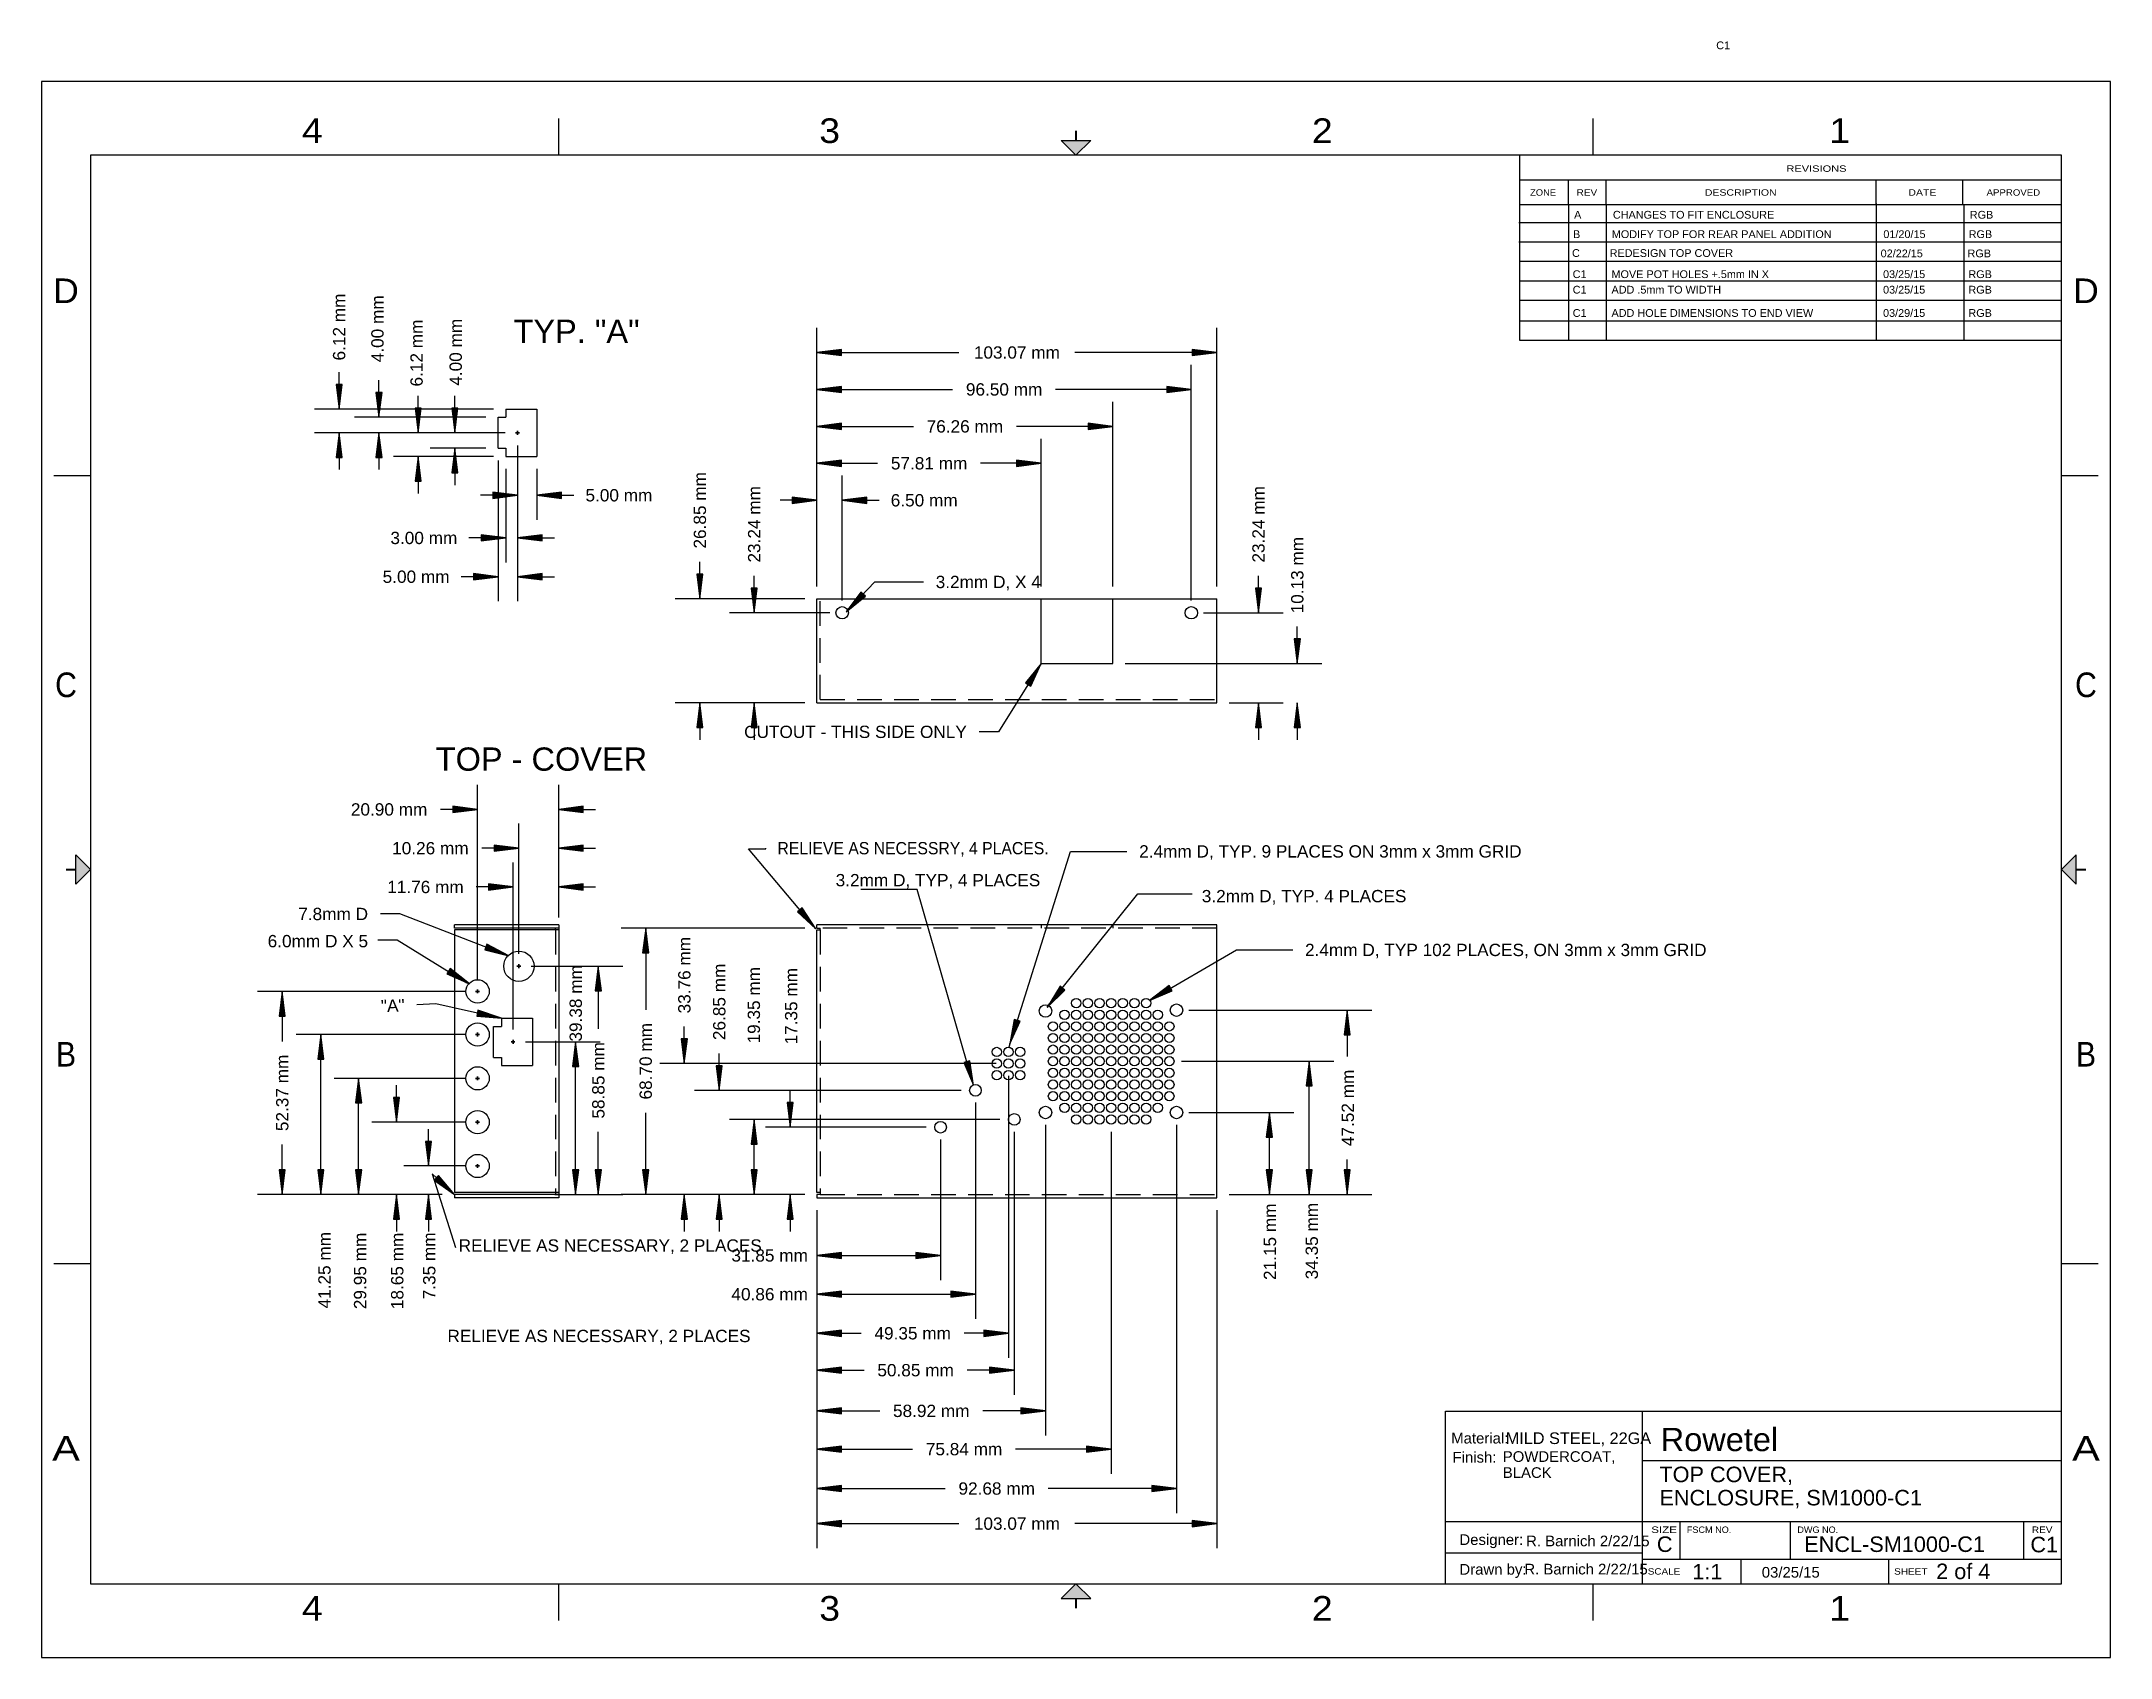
# Model space of a CAD drawing. Extents: x -57 to 477, y -14 to 403.
import ezdxf
from ezdxf.enums import TextEntityAlignment as Align

# ---------------------------------------------------------------- set-up
doc = ezdxf.new("R2010")
doc.units = 0
doc.linetypes.add('HIDDEN', pattern=[9.525, 6.35, -3.175])
doc.layers.add('ENCL-TOP', color=94, linetype='Continuous')
doc.layers.add('ENCL-TOP-DIM', color=5, linetype='Continuous')
doc.styles.add('ARIAL', font='arial.ttf')

# ---------------------------------------------------------------- blocks, each defined once
blk = doc.blocks.new('LONGARROW')
at = {"layer": 'ENCL-TOP', "linetype": 'Continuous'}
blk.add_hatch(color=0, dxfattribs=at).paths.add_polyline_path([(0, 0), (50.8, -6.35), (50.8, 6.35)])
at = {"layer": 'ENCL-TOP', "color": 0, "linetype": 'Continuous'}
blk.add_lwpolyline([(0, 0), (50.8, -6.35), (50.8, 6.35)], close=True, dxfattribs=at)
blk = doc.blocks.new('ANSI-C')
for points in [[(262.89, 391.16), (270.51, 391.16), (266.7, 387.35)], [(8.89, 199.39), (8.89, 207.01), (12.7, 203.2)], [(524.51, 199.39), (524.51, 207.01), (520.7, 203.2)], [(262.89, 15.24), (270.51, 15.24), (266.7, 19.05)]]:
    blk.add_hatch(color=7).paths.add_polyline_path(points)
for p, q in [((0, 406.4), (0, 0)), ((533.4, 406.4), (0, 406.4)), ((533.4, 0), (533.4, 406.4)), ((133.35, 387.35), (133.35, 396.875)), ((400.05, 387.35), (400.05, 396.875)), ((12.7, 387.35), (12.7, 19.05)), ((520.7, 387.35), (12.7, 387.35)), ((381, 387.35), (381, 360.74858)), ((520.7, 19.05), (520.7, 387.35)), ((381, 381), (520.7, 381)), ((393.7, 374.65), (393.7, 381)), ((403.352, 374.65), (403.352, 381)), ((472.948, 374.65), (472.948, 381)), ((495.3, 374.65), (495.3, 381)), ((381, 374.65), (520.7, 374.65)), ((3.175, 304.8), (12.7, 304.8)), ((520.7, 304.8), (530.225, 304.8)), ((3.175, 101.6), (12.7, 101.6)), ((520.7, 101.6), (530.225, 101.6)), ((361.95, 63.5), (520.7, 63.5)), ((361.95, 19.05), (361.95, 63.5)), ((412.75, 19.05), (412.75, 63.5)), ((412.75, 50.8), (520.7, 50.8)), ((361.95, 35.052), (520.7, 35.052)), ((422.402, 25.4), (422.402, 35.052)), ((450.85, 25.4), (450.85, 35.052)), ((511.048, 25.4), (511.048, 35.052)), ((361.95, 27.051), (412.75, 27.051)), ((412.75, 25.4), (520.7, 25.4)), ((438.15, 19.05), (438.15, 25.4)), ((476.25, 19.05), (476.25, 25.4)), ((12.7, 19.05), (520.7, 19.05)), ((133.35, 9.525), (133.35, 19.05)), ((400.05, 9.525), (400.05, 19.05)), ((0, 0), (533.4, 0))]:
    blk.add_line(p, q)
for points in [[(262.89, 391.16), (270.51, 391.16), (266.7, 387.35)], [(8.89, 199.39), (8.89, 207.01), (12.7, 203.2)], [(524.51, 199.39), (524.51, 207.01), (520.7, 203.2)], [(262.89, 15.24), (270.51, 15.24), (266.7, 19.05)]]:
    blk.add_lwpolyline(points, close=True)
for points in [[(266.7, 393.7, 0.508, 0.508, 0), (266.7, 391.16, 0.508, 0.508, 0)], [(6.35, 203.2, 0.508, 0.508, 0), (8.89, 203.2, 0.508, 0.508, 0)], [(527.05, 203.2, 0.508, 0.508, 0), (524.51, 203.2, 0.508, 0.508, 0)], [(266.7, 12.7, 0.508, 0.508, 0), (266.7, 15.24, 0.508, 0.508, 0)]]:
    blk.add_lwpolyline(points, format="xyseb")
at = {"style": 'ARIAL'}
for s, width, p in [('4', 1.084091, (69.85, 393.7)), ('3', 1.084091, (203.2, 393.7)), ('2', 1.084091, (330.2, 393.7)), ('1', 1.084091, (463.55, 393.7)), ('D', 1.031635, (6.35, 352.425)), ('D', 1.031635, (527.05, 352.425)), ('C', 0.876184, (6.35, 250.825)), ('C', 0.876184, (527.05, 250.825)), ('B', 0.876184, (6.35, 155.575)), ('B', 0.876184, (527.05, 155.575)), ('A', 1.206819, (6.35, 53.975)), ('A', 1.206819, (527.05, 53.975)), ('4', 1.084091, (69.85, 12.7)), ('3', 1.084091, (203.2, 12.7)), ('2', 1.084091, (330.2, 12.7)), ('1', 1.084091, (463.55, 12.7))]:
    blk.add_text(s, height=6.35, dxfattribs=dict(at, width=width)).set_placement(p, align=Align.MIDDLE_CENTER)
for s, width, p in [('REVISIONS', 1.232661, (449.83908, 383.0955)), ('ZONE', 1.044268, (383.76098, 376.94362)), ('REV', 1.12213, (395.73454, 376.94362)), ('DESCRIPTION', 1.174583, (428.8028, 376.94362)), ('DATE', 1.173604, (481.27158, 376.94362)), ('APPROVED', 1.077245, (501.43156, 376.94362)), ('SIZE', 1.292149, (414.98266, 32.15386)), ('FSCM NO.', 1.018009, (424.15206, 32.15386)), ('DWG NO.', 1.013542, (452.6534, 32.15386)), ('REV', 1.12213, (513.0927, 32.15386)), ('SCALE', 1.110441, (414.07842, 21.3995)), ('SHEET', 1.118206, (477.59112, 21.3995))]:
    blk.add_text(s, height=1.651, dxfattribs=dict(at, width=width)).set_placement(p)
blk = doc.blocks.new('CROSS')
at = {"layer": 'ENCL-TOP', "color": 0, "linetype": 'Continuous'}
for p, q in [((-12.7, 0), (12.7, 0)), ((12.7, 0), (-12.7, 0)), ((0, -12.7), (0, 12.7)), ((0, 12.7), (0, -12.7))]:
    blk.add_line(p, q, dxfattribs=at)

msp = doc.modelspace()

# ---------------------------------------------------------------- linework, layer by layer
at = {"layer": 'ENCL-TOP', "linetype": 'Continuous'}
for p, q in [((143.19, 232.46), (143.19, 259.31)), ((143.19, 259.31), (201, 259.31)), ((201, 242.59), (201, 259.31)), ((201, 259.31), (219.45, 259.31)), ((219.45, 259.31), (246.26, 259.31)), ((219.45, 242.59), (219.45, 259.31)), ((246.26, 232.46), (246.26, 259.31)), ((143.19, 232.46), (246.26, 232.46)), ((76.61, 175.26), (49.76, 175.26)), ((49.76, 174.41), (49.76, 175.26)), ((76.61, 174.41), (49.76, 174.41)), ((76.61, 173.91), (49.76, 173.91)), ((75.76, 173.91), (75.76, 174.41)), ((76.61, 175.26), (76.61, 104.86)), ((246.26, 175.26), (143.19, 175.26)), ((246.26, 104.86), (246.26, 175.26)), ((61.85, 151.18), (69.85, 151.18)), ((61.85, 151.18), (61.85, 149.06)), ((69.85, 151.18), (69.85, 138.94)), ((59.85, 149.06), (61.85, 149.06)), ((59.85, 141.06), (59.85, 149.06)), ((59.85, 141.06), (61.85, 141.06)), ((61.85, 141.06), (61.85, 138.94)), ((61.85, 138.94), (69.85, 138.94)), ((76.61, 106.21), (49.76, 106.21)), ((76.61, 105.71), (49.76, 105.71)), ((49.76, 105.71), (49.76, 104.86)), ((76.61, 104.86), (49.76, 104.86)), ((75.76, 106.21), (75.76, 105.71)), ((143.19, 104.86), (246.26, 104.86))]:
    msp.add_line(p, q, dxfattribs=at)
at = {"layer": 'ENCL-TOP', "color": 94, "linetype": 'HIDDEN'}
for p, q in [((144.04, 233.31), (144.04, 259.31)), ((201, 175.26), (201, 174.41)), ((219.45, 175.26), (219.45, 174.41))]:
    msp.add_line(p, q, dxfattribs=at)
at = {"layer": 'ENCL-TOP', "color": 94, "linetype": 'Continuous'}
for p, q in [((201, 242.59), (219.45, 242.59)), ((49.76, 173.91), (49.76, 106.21)), ((143.19, 174.41), (143.19, 175.26)), ((143.19, 174.41), (144.04, 174.41)), ((143.19, 106.21), (143.19, 173.91)), ((143.19, 173.91), (144.04, 173.91)), ((144.04, 173.91), (144.04, 174.41)), ((144.04, 106.21), (143.19, 106.21)), ((144.04, 105.71), (143.19, 105.71)), ((143.19, 105.71), (143.19, 104.86)), ((144.04, 106.21), (144.04, 105.71))]:
    msp.add_line(p, q, dxfattribs=at)
at = {"layer": 'ENCL-TOP', "linetype": 'HIDDEN'}
for p, q in [((144.04, 233.31), (246.26, 233.31)), ((75.76, 173.91), (75.76, 106.21)), ((246.26, 174.41), (144.04, 174.41)), ((144.04, 173.91), (144.04, 106.21)), ((144.04, 105.71), (246.26, 105.71))]:
    msp.add_line(p, q, dxfattribs=at)
at = {"layer": 'ENCL-TOP', "linetype": 'Continuous'}
for centre, radius in [((149.69, 255.7), 1.6), ((239.69, 255.7), 1.6), ((66.35, 164.56), 3.9), ((55.71, 158.08), 3), ((210.03, 155.06), 1.2), ((213.03, 155.06), 1.2), ((216.03, 155.06), 1.2), ((219.03, 155.06), 1.2), ((222.03, 155.06), 1.2), ((225.03, 155.06), 1.2), ((228.03, 155.06), 1.2), ((235.88, 153.23), 1.6), ((55.71, 146.96), 3), ((202.11, 153.03), 1.6), ((204.03, 149.06), 1.2), ((207.03, 152.06), 1.2), ((207.03, 149.06), 1.2), ((210.03, 152.06), 1.2), ((210.03, 149.06), 1.2), ((213.03, 152.06), 1.2), ((213.03, 149.06), 1.2), ((216.03, 152.06), 1.2), ((216.03, 149.06), 1.2), ((219.03, 152.06), 1.2), ((219.03, 149.06), 1.2), ((222.03, 152.06), 1.2), ((222.03, 149.06), 1.2), ((225.03, 152.06), 1.2), ((225.03, 149.06), 1.2), ((228.03, 152.06), 1.2), ((228.03, 149.06), 1.2), ((231.03, 152.06), 1.2), ((231.03, 149.06), 1.2), ((234.03, 149.06), 1.2), ((204.03, 146.06), 1.2), ((204.03, 143.06), 1.2), ((207.03, 146.06), 1.2), ((207.03, 143.06), 1.2), ((210.03, 146.06), 1.2), ((210.03, 143.06), 1.2), ((213.03, 146.06), 1.2), ((213.03, 143.06), 1.2), ((216.03, 146.06), 1.2), ((216.03, 143.06), 1.2), ((219.03, 146.06), 1.2), ((219.03, 143.06), 1.2), ((222.03, 146.06), 1.2), ((222.03, 143.06), 1.2), ((225.03, 146.06), 1.2), ((225.03, 143.06), 1.2), ((228.03, 146.06), 1.2), ((228.03, 143.06), 1.2), ((231.03, 146.06), 1.2), ((231.03, 143.06), 1.2), ((234.03, 146.06), 1.2), ((234.03, 143.06), 1.2), ((189.55, 142.46), 1.2), ((189.55, 139.46), 1.2), ((192.55, 142.47), 1.2), ((192.55, 139.47), 1.2), ((195.55, 142.48), 1.2), ((195.55, 139.48), 1.2), ((204.03, 140.06), 1.2), ((207.03, 140.06), 1.2), ((210.03, 140.06), 1.2), ((213.03, 140.06), 1.2), ((216.03, 140.06), 1.2), ((219.03, 140.06), 1.2), ((222.03, 140.06), 1.2), ((225.03, 140.06), 1.2), ((228.03, 140.06), 1.2), ((231.03, 140.06), 1.2), ((234.03, 140.06), 1.2), ((55.71, 135.66), 3), ((184.05, 132.56), 1.5), ((189.55, 136.46), 1.2), ((192.55, 136.47), 1.2), ((195.55, 136.48), 1.2), ((204.03, 137.06), 1.2), ((204.03, 134.06), 1.2), ((207.03, 137.06), 1.2), ((207.03, 134.06), 1.2), ((210.03, 137.06), 1.2), ((210.03, 134.06), 1.2), ((213.03, 137.06), 1.2), ((213.03, 134.06), 1.2), ((216.03, 137.06), 1.2), ((216.03, 134.06), 1.2), ((219.03, 137.06), 1.2), ((219.03, 134.06), 1.2), ((222.03, 137.06), 1.2), ((222.03, 134.06), 1.2), ((225.03, 137.06), 1.2), ((225.03, 134.06), 1.2), ((228.03, 137.06), 1.2), ((228.03, 134.06), 1.2), ((231.03, 137.06), 1.2), ((231.03, 134.06), 1.2), ((234.03, 137.06), 1.2), ((234.03, 134.06), 1.2), ((202.11, 126.86), 1.6), ((204.03, 131.06), 1.2), ((207.03, 131.06), 1.2), ((207.03, 128.06), 1.2), ((210.03, 131.06), 1.2), ((210.03, 128.06), 1.2), ((213.03, 131.06), 1.2), ((213.03, 128.06), 1.2), ((216.03, 131.06), 1.2), ((216.03, 128.06), 1.2), ((219.03, 131.06), 1.2), ((219.03, 128.06), 1.2), ((222.03, 131.06), 1.2), ((222.03, 128.06), 1.2), ((225.03, 131.06), 1.2), ((225.03, 128.06), 1.2), ((228.03, 131.06), 1.2), ((228.03, 128.06), 1.2), ((231.03, 131.06), 1.2), ((231.03, 128.06), 1.2), ((234.03, 131.06), 1.2), ((235.88, 126.86), 1.6), ((55.71, 124.36), 3), ((175.05, 123.06), 1.5), ((194.05, 125.06), 1.5), ((210.03, 125.06), 1.2), ((213.03, 125.06), 1.2), ((216.03, 125.06), 1.2), ((219.03, 125.06), 1.2), ((222.03, 125.06), 1.2), ((225.03, 125.06), 1.2), ((228.03, 125.06), 1.2), ((55.71, 113.06), 3)]:
    msp.add_circle(centre, radius, dxfattribs=at)
at = {"layer": 'ENCL-TOP-DIM', "linetype": 'Continuous'}
for p, q in [((336.96, 360.95), (336.96, 336.3)), ((346.64, 360.87), (346.64, 336.22)), ((416.27, 361.19), (416.27, 336.54)), ((438.79, 361.01), (438.79, 336.36)), ((324.08, 356.32), (463.78, 356.32)), ((324.08, 351.32), (463.78, 351.32)), ((324.26, 347.04), (324.26, 336.34)), ((324.25, 346.32), (463.78, 346.32)), ((324.26, 341.32), (463.96, 341.32)), ((324.26, 336.34), (463.96, 336.34)), ((324.26, 336.34), (324.26, 326)), ((336.96, 336.3), (336.96, 326)), ((346.64, 336.22), (346.64, 326)), ((416.27, 336.54), (416.27, 326)), ((438.79, 336.36), (438.79, 326)), ((324.26, 331), (463.96, 331)), ((143.19, 262.49), (143.19, 329.16)), ((246.26, 262.49), (246.26, 329.16)), ((324.26, 326), (463.96, 326)), ((143.19, 322.81), (179.79, 322.81)), ((246.26, 322.81), (209.67, 322.81)), ((20.01, 308.24), (20.01, 317.76)), ((30.29, 306.12), (30.29, 315.64)), ((239.69, 258.88), (239.69, 319.64)), ((40.38, 302.12), (40.38, 311.64)), ((49.86, 302.12), (49.86, 311.64)), ((143.19, 313.29), (178.16, 313.29)), ((239.69, 313.29), (204.72, 313.29)), ((219.45, 262.49), (219.45, 310.11)), ((59.83, 308.24), (13.66, 308.24)), ((57.83, 306.12), (23.94, 306.12)), ((61, 306.12), (63, 306.12)), ((61, 298.12), (61, 306.12)), ((63, 308.24), (71, 308.24)), ((63, 308.24), (63, 306.12)), ((71, 308.24), (71, 296)), ((62.83, 302.12), (13.66, 302.12)), ((20.01, 302.12), (20.01, 292.6)), ((30.29, 302.12), (30.29, 292.6)), ((66, 298.82), (66, 258.65)), ((143.19, 303.76), (168.04, 303.76)), ((219.45, 303.76), (194.6, 303.76)), ((201, 262.49), (201, 300.59)), ((59.83, 296), (34.03, 296)), ((40.38, 296), (40.38, 286.48)), ((57.83, 298.12), (43.51, 298.12)), ((49.86, 298.12), (49.86, 288.6)), ((61, 298.12), (63, 298.12)), ((61, 294.95), (61, 258.65)), ((63, 298.12), (63, 296)), ((63, 296), (71, 296)), ((143.19, 294.24), (158.82, 294.24)), ((201, 294.24), (185.38, 294.24)), ((63, 292.82), (63, 268.65)), ((71, 292.82), (71, 279.65)), ((149.69, 258.88), (149.69, 291.06)), ((66, 286), (56.47, 286)), ((71, 286), (80.53, 286)), ((143.19, 284.71), (133.67, 284.71)), ((149.69, 284.71), (159.21, 284.71)), ((63, 275), (53.48, 275)), ((66, 275), (75.52, 275)), ((113, 259.31), (113, 268.84)), ((61, 265), (51.48, 265)), ((66, 265), (75.52, 265)), ((127, 255.7), (127, 265.23)), ((257, 255.7), (257, 265.23)), ((140.02, 259.31), (106.65, 259.31)), ((146.51, 255.7), (120.65, 255.7)), ((242.86, 255.7), (263.35, 255.7)), ((267, 242.59), (267, 252.12)), ((222.63, 242.59), (273.35, 242.59)), ((140.02, 232.46), (106.65, 232.46)), ((113, 232.46), (113, 222.94)), ((127, 232.46), (127, 222.94)), ((249.43, 232.46), (263.35, 232.46)), ((257, 232.46), (257, 222.94)), ((267, 232.46), (267, 222.94)), ((55.71, 161.26), (55.71, 211.35)), ((76.61, 177.09), (76.61, 211.35)), ((55.71, 205), (46.18, 205)), ((76.61, 205), (86.13, 205)), ((66.35, 167.74), (66.35, 201.35)), ((66.35, 195), (56.82, 195)), ((76.61, 195), (86.13, 195)), ((64.85, 148.27), (64.85, 191.35)), ((64.85, 185), (55.32, 185)), ((76.61, 185), (86.13, 185)), ((140.02, 174.41), (92.69, 174.41)), ((99.04, 174.41), (99.04, 153.34)), ((239.05, 153.23), (286.22, 153.23)), ((279.87, 153.23), (279.87, 141.31)), ((237.2, 140.06), (276.43, 140.06)), ((270.08, 105.71), (270.08, 138.81)), ((184.05, 129.39), (184.05, 73.65)), ((99.04, 105.71), (99.04, 126.79)), ((239.05, 126.86), (266.15, 126.86)), ((259.8, 105.71), (259.8, 125.78)), ((175.05, 119.89), (175.05, 83.65)), ((194.05, 121.89), (194.05, 54.06)), ((279.87, 105.71), (279.87, 114.75)), ((140.02, 105.71), (92.69, 105.71)), ((143.19, 101.69), (143.19, 54.06)), ((249.43, 105.71), (286.22, 105.71)), ((143.19, 90), (173.96, 90)), ((143.19, 80), (182.96, 80)), ((143.19, 60.41), (155.34, 60.41)), ((194.05, 60.41), (181.9, 60.41))]:
    msp.add_line(p, q, dxfattribs=at)
at = {"layer": 'ENCL-TOP-DIM', "color": 5, "linetype": 'Continuous'}
for p, q in [((69.52, 164.56), (93.18, 164.56)), ((86.83, 164.56), (86.83, 148.42)), ((52.53, 158.08), (-1, 158.08)), ((5.35, 158.08), (5.35, 145.18)), ((52.53, 146.96), (8.94, 146.96)), ((15.29, 105.71), (15.29, 146.96)), ((68.02, 145.09), (87.33, 145.09)), ((109, 139.47), (109, 148.99)), ((80.98, 105.71), (80.98, 141.72)), ((189.37, 139.47), (102.65, 139.47)), ((118, 132.56), (118, 142.09)), ((52.53, 135.66), (18.7, 135.66)), ((25.05, 105.71), (25.05, 135.66)), ((34.8, 124.36), (34.8, 133.89)), ((192.55, 136.29), (192.55, 63.58)), ((180.37, 132.56), (111.65, 132.56)), ((136.28, 123.06), (136.28, 132.59)), ((52.53, 124.36), (28.45, 124.36)), ((190.37, 125.06), (120.65, 125.06)), ((127, 105.71), (127, 125.06)), ((171.37, 123.06), (129.93, 123.06)), ((202.11, 123.69), (202.11, 43.57)), ((235.88, 123.69), (235.88, 23.55)), ((5.35, 105.71), (5.35, 118.62)), ((43.05, 113.06), (43.05, 122.59)), ((86.83, 105.71), (86.83, 121.86)), ((219.03, 121.89), (219.03, 33.7)), ((52.53, 113.06), (36.7, 113.06)), ((46.58, 105.71), (-1, 105.71)), ((34.8, 105.71), (34.8, 96.19)), ((43.05, 105.71), (43.05, 96.19)), ((75.65, 105.71), (93.18, 105.71)), ((109, 105.71), (109, 96.19)), ((118, 105.71), (118, 96.19)), ((136.28, 105.71), (136.28, 96.19)), ((143.19, 101.69), (143.19, 14.5)), ((246.26, 101.69), (246.26, 14.5)), ((143.19, 69.93), (154.59, 69.93)), ((192.55, 69.93), (181.15, 69.93)), ((143.19, 49.92), (159.37, 49.92)), ((202.11, 49.92), (185.93, 49.92)), ((143.19, 40.05), (167.83, 40.05)), ((219.03, 40.05), (194.39, 40.05)), ((143.19, 29.9), (176.26, 29.9)), ((235.88, 29.9), (202.81, 29.9)), ((143.19, 20.85), (179.79, 20.85)), ((246.26, 20.85), (209.67, 20.85))]:
    msp.add_line(p, q, dxfattribs=at)
at = {"layer": 'ENCL-TOP-DIM', "linetype": 'Continuous'}
for points in [[(150.71, 255.91), (158.1, 263.65), (161.1, 263.65), (170.62, 263.65)], [(192.64, 143.55), (208.55, 194.18), (213.55, 194.18), (223.08, 194.18)], [(183.58, 133.89), (169.04, 184.32), (164.04, 184.32), (154.52, 184.32)], [(202.54, 154.06), (225.86, 183.2), (230.02, 183.2), (239.93, 183.2)], [(63.75, 167.24), (61.65, 168.04), (35.65, 178.04), (30.65, 178.04)], [(52.96, 160.19), (34.99, 171.25), (29.99, 171.25)], [(228.87, 155.74), (251.3, 168.77), (256.3, 168.77), (265.83, 168.77)], [(49.76, 105.71), (44, 111), (50, 92)]]:
    msp.add_lwpolyline(points, dxfattribs=at)
at = {"layer": 'ENCL-TOP-DIM', "color": 5, "linetype": 'Continuous'}
for points in [[(201, 242.59), (190, 225), (185, 225)], [(142.88, 174.21), (125.55, 194.85), (130, 194.85), (130, 195)], [(61.85, 151.18), (54.12, 152.77), (44.93, 154.83), (40.05, 154.65)]]:
    msp.add_lwpolyline(points, dxfattribs=at)

# ---------------------------------------------------------------- block references
msp.add_blockref('ANSI-C', (-56.74, -13.7), dxfattribs=at)
at = {"layer": 'ENCL-TOP-DIM', "linetype": 'Continuous'}
for name, p, xscale, yscale in [('LONGARROW', (143.19, 322.81), 0.125, 0.125), ('LONGARROW', (143.19, 313.29), 0.125, 0.125), ('LONGARROW', (143.19, 303.76), 0.125, 0.125), ('CROSS', (66, 302.12), 0.03937007874015748, 0.03937007874015748), ('LONGARROW', (143.19, 294.24), 0.125, 0.125), ('LONGARROW', (71, 286), 0.125, 0.125), ('LONGARROW', (149.69, 284.71), 0.125, 0.125), ('LONGARROW', (66, 275), 0.125, 0.125), ('LONGARROW', (66, 265), 0.125, 0.125), ('LONGARROW', (76.61, 205), 0.125, 0.125), ('LONGARROW', (76.61, 195), 0.125, 0.125), ('LONGARROW', (76.61, 185), 0.125, 0.125), ('CROSS', (55.71, 146.96), 0.03937007874015748, 0.03937007874015748), ('CROSS', (64.85, 145.09), 0.03937007874015748, 0.03937007874015748), ('CROSS', (55.71, 135.66), 0.03937007874015748, 0.03937007874015748), ('CROSS', (55.71, 124.36), 0.03937007874015748, 0.03937007874015748), ('CROSS', (55.71, 113.06), 0.03937007874015748, 0.03937007874015748), ('LONGARROW', (143.19, 90), 0.125, 0.125), ('LONGARROW', (143.19, 80), 0.125, 0.125), ('LONGARROW', (143.19, 60.41), 0.125, 0.125)]:
    msp.add_blockref(name, p, dxfattribs=dict(at, xscale=xscale, yscale=yscale))
for p, xscale, yscale, rotation in [((246.26, 322.81), 0.125, 0.125, 180), ((20.01, 308.24), 0.125, 0.125, 90.00000000000006), ((30.29, 306.12), 0.125, 0.125, 90.00000000000006), ((239.69, 313.29), 0.125, 0.125, 180), ((40.38, 302.12), 0.125, 0.125, 90.00000000000007), ((49.86, 302.12), 0.125, 0.125, 90.00000000000007), ((219.45, 303.76), 0.125, 0.125, 180), ((20.01, 302.12), 0.125, 0.125, 270.0000000000001), ((30.29, 302.12), 0.125, 0.125, 270.0000000000001), ((40.38, 296), 0.125, 0.125, 270.0000000000001), ((49.86, 298.12), 0.125, 0.125, 270.0000000000001), ((201, 294.24), 0.125, 0.125, 180), ((66, 286), 0.125, 0.125, 180), ((143.19, 284.71), 0.125, 0.125, 180), ((63, 275), 0.125, 0.125, 180), ((61, 265), 0.125, 0.125, 180), ((113, 259.31), 0.125, 0.125, 90.00000000000006), ((127, 255.7), 0.125, 0.125, 90.00000000000006), ((257, 255.7), 0.125, 0.125, 90.00000000000006), ((150.71, 255.91), 0.125, 0.125, 46.34633310025721), ((267, 242.59), 0.125, 0.125, 90.00000000000006), ((113, 232.46), 0.125, 0.125, 270.0000000000001), ((127, 232.46), 0.125, 0.125, 270.0000000000001), ((257, 232.46), 0.125, 0.125, 270.0000000000001), ((267, 232.46), 0.125, 0.125, 270.0000000000001), ((55.71, 205), 0.125, 0.125, 180), ((66.35, 195), 0.125, 0.125, 180), ((64.85, 185), 0.125, 0.125, 180), ((99.04, 174.41), 0.125, 0.125, 270.0000000000001), ((63.75, 167.24), 0.125, 0.125, 159.156339202537), ((53.62, 159.99), 0.125, 0.125, 148.3979904755453), ((202.52, 153.95), 0.125, 0.125, 51.32906566073093), ((228.87, 155.74), 0.125, 0.125, 30.14929223140873), ((192.9, 144.55), 0.125, 0.125, 72.54915250212134), ((279.87, 153.23), 0.125, 0.125, 270.0000000000001), ((183.58, 133.89), 0.1247873772262054, 0.1249824220075383, 106.0754334774813), ((270.08, 140.06), 0.125, 0.125, 270.0000000000001), ((259.8, 126.86), 0.125, 0.125, 270.0000000000001), ((99.04, 105.71), 0.125, 0.125, 90.00000000000006), ((259.8, 105.71), 0.125, 0.125, 90.00000000000006), ((270.08, 105.71), 0.125, 0.125, 90.00000000000006), ((279.87, 105.71), 0.125, 0.125, 90.00000000000006), ((49.76, 105.71), 0.125, 0.125, 137.4425022926755), ((175.05, 90), 0.125, 0.125, 180), ((184.05, 80), 0.125, 0.125, 180), ((194.05, 60.41), 0.125, 0.125, 180)]:
    msp.add_blockref('LONGARROW', p, dxfattribs=dict(at, xscale=xscale, yscale=yscale, rotation=rotation))
at = {"layer": 'ENCL-TOP-DIM', "color": 5, "linetype": 'Continuous', "xscale": 0.125, "yscale": 0.125}
for p, rotation in [((201, 242.59), 237.9836544604999), ((142.88, 174.21), 130.0267322925459), ((86.83, 164.56), 270.0000000000001), ((5.35, 158.08), 270.0000000000001), ((61.85, 151.18), 168.4026488752253), ((15.29, 146.96), 270.0000000000001), ((80.98, 145.09), 270.0000000000001), ((109, 139.47), 90.00000000000006), ((118, 132.56), 90.00000000000006), ((25.05, 135.66), 270.0000000000001), ((34.8, 124.36), 90.00000000000006), ((136.28, 123.06), 90.00000000000006), ((127, 125.06), 270.0000000000001), ((43.05, 113.06), 90.00000000000006), ((5.35, 105.71), 90.00000000000006), ((15.29, 105.71), 90.00000000000006), ((25.05, 105.71), 90.00000000000006), ((80.98, 105.71), 90.00000000000006), ((86.83, 105.71), 90.00000000000006), ((127, 105.71), 90.00000000000006), ((34.8, 105.71), 270.0000000000001), ((43.05, 105.71), 270.0000000000001), ((109, 105.71), 270.0000000000001), ((118, 105.71), 270.0000000000001), ((136.28, 105.71), 270.0000000000001), ((192.55, 69.93), 180), ((202.11, 49.92), 180), ((219.03, 40.05), 180), ((235.88, 29.9), 180), ((246.26, 20.85), 180)]:
    msp.add_blockref('LONGARROW', p, dxfattribs=dict(at, rotation=rotation))
at = {"layer": 'ENCL-TOP-DIM', "color": 5, "linetype": 'Continuous'}
for name, p, xscale, yscale in [('CROSS', (66.35, 164.56), 0.03937007874015748, 0.03937007874015748), ('CROSS', (55.71, 158.08), 0.03937007874015748, 0.03937007874015748), ('LONGARROW', (143.19, 69.93), 0.125, 0.125), ('LONGARROW', (143.19, 49.92), 0.125, 0.125), ('LONGARROW', (143.19, 40.05), 0.125, 0.125), ('LONGARROW', (143.19, 29.9), 0.125, 0.125), ('LONGARROW', (143.19, 20.85), 0.125, 0.125)]:
    msp.add_blockref(name, p, dxfattribs=dict(at, xscale=xscale, yscale=yscale))

# ---------------------------------------------------------------- texts
at = {"layer": 'ENCL-TOP', "color": 94, "linetype": 'Continuous', "style": 'ARIAL'}
msp.add_text('TOP - COVER', height=6, dxfattribs=at).set_placement((44.92, 214.97))
at = {"layer": 'ENCL-TOP-DIM', "linetype": 'Continuous', "style": 'ARIAL'}
for s, height, p in [('C1', 2, (375, 401)), ('A', 2, (338.36, 357.32)), ('CHANGES TO FIT ENCLOSURE', 2, (348.36, 357.32)), ('RGB', 2, (440.36, 357.32)), ('C', 2, (337.83, 347.45)), ('REDESIGN TOP COVER', 2, (347.52, 347.45)), ('02/22/15', 2, (417.38, 347.36)), ('RGB', 2, (439.78, 347.36)), ('C1', 2, (338, 342)), ('MOVE POT HOLES +.5mm IN X', 2, (348, 342)), ('03/25/15', 2, (418, 342)), ('RGB', 2, (440, 342)), ('C1', 2, (338, 338)), ('ADD .5mm TO WIDTH', 2, (348, 338)), ('03/25/15', 2, (418, 338)), ('RGB', 2, (440, 338)), ('TYP. "A"', 6, (64.98, 325.29)), ('C1', 2, (338, 332)), ('ADD HOLE DIMENSIONS TO END VIEW', 2, (348, 332)), ('03/29/15', 2, (418, 332)), ('RGB', 2, (440, 332)), ('Material:', 2.75, (306.69, 41.51)), ('MILD STEEL, 22GA', 3, (320.73, 41.37)), ('Rowetel', 6, (360.69, 39.54)), ('Finish:', 2.75, (307.03, 36.57)), ('POWDERCOAT,', 2.75, (319.98, 36.76)), ('BLACK', 2.75, (319.98, 32.63)), ('TOP COVER,', 4, (360.35, 31.54)), ('ENCLOSURE, SM1000-C1', 4, (360.35, 25.54)), ('Designer:', 2.75, (308.8, 15.34)), ('R. Barnich 2/22/15', 2.75, (326, 15)), ('C', 4, (359.69, 13.54)), ('ENCL-SM1000-C1', 4, (397.69, 13.54)), ('C1', 4, (455.98, 13.45)), ('2 of 4', 4, (431.69, 6.54)), ('Drawn by:', 2.75, (308.8, 7.68)), ('R. Barnich 2/22/15', 2.75, (325.54, 7.74)), ('1:1', 4, (368.84, 6.46)), ('03/25/15', 2.75, (386.74, 6.92))]:
    msp.add_text(s, height=height, dxfattribs=at).set_placement(p)
at = {"layer": 'ENCL-TOP-DIM', "linetype": 'HIDDEN', "style": 'ARIAL'}
for s, p in [('B', (338.08, 352.32)), ('MODIFY TOP FOR REAR PANEL ADDITION', (348.08, 352.32)), ('01/20/15', (418.08, 352.32)), ('RGB', (440.08, 352.32))]:
    msp.add_text(s, height=2, dxfattribs=at).set_placement(p)
at = {"layer": 'ENCL-TOP-DIM', "linetype": 'Continuous', "style": 'ARIAL'}
for s, p in [('6.12 mm', (20.01, 329.38)), ('4.00 mm', (29.89, 328.92)), ('6.12 mm', (39.97, 322.67)), ('4.00 mm', (50.06, 322.87)), ('26.85 mm', (113, 282.12)), ('23.24 mm', (127, 278.51)), ('23.24 mm', (257, 278.51)), ('10.13 mm', (267, 265.4)), ('68.70 mm', (99.04, 140.06)), ('47.52 mm', (280.03, 128.03)), ('21.15 mm', (259.96, 93.52)), ('34.35 mm', (270.74, 93.69))]:
    msp.add_text(s, height=3.175, rotation=90, dxfattribs=at).set_placement(p, align=Align.MIDDLE_CENTER)
for s, p in [('103.07 mm', (194.73, 322.81)), ('96.50 mm', (191.44, 313.29)), ('76.26 mm', (181.32, 303.76)), ('57.81 mm', (172.1, 294.24)), ('5.00 mm', (92.14, 286)), ('6.50 mm', (170.83, 284.71)), ('3.00 mm', (41.86, 275)), ('5.00 mm', (39.86, 265)), ('20.90 mm', (32.9, 205)), ('10.26 mm', (43.54, 195)), ('11.76 mm', (42.27, 185)), ('31.85 mm', (131, 90)), ('40.86 mm', (131, 80)), ('50.85 mm', (168.62, 60.41))]:
    msp.add_text(s, height=3.175, dxfattribs=at).set_placement(p, align=Align.MIDDLE_CENTER)
for s, p in [('3.2mm D, X 4', (173.8, 263.65)), ('2.4mm D, TYP. 9 PLACES ON 3mm x 3mm GRID', (226.25, 194.18)), ('3.2mm D, TYP. 4 PLACES', (242.39, 182.64)), ('2.4mm D, TYP 102 PLACES, ON 3mm x 3mm GRID', (269, 168.77)), ('RELIEVE AS NECESSARY, 2 PLACES', (50.83, 92.55)), ('RELIEVE AS NECESSARY, 2 PLACES', (47.94, 69.23))]:
    msp.add_text(s, height=3.175, dxfattribs=at).set_placement(p, align=Align.MIDDLE_LEFT)
at = {"layer": 'ENCL-TOP-DIM', "color": 5, "linetype": 'Continuous', "style": 'ARIAL'}
msp.add_text('CUTOUT - THIS SIDE ONLY', height=3.175, dxfattribs=at).set_placement((181.82, 225), align=Align.MIDDLE_RIGHT)
at = {"layer": 'ENCL-TOP-DIM', "color": 5, "linetype": 'Continuous', "style": 'ARIAL', "width": 0.916426}
msp.add_text('RELIEVE AS NECESSRY, 4 PLACES.', height=3.1701, dxfattribs=at).set_placement((133, 195), align=Align.MIDDLE_LEFT)
at = {"layer": 'ENCL-TOP-DIM', "linetype": 'Continuous', "style": 'ARIAL', "width": 1.001845}
msp.add_text('3.2mm D, TYP, 4 PLACES', height=3.1692, dxfattribs=at).set_placement((200.76, 186.76), align=Align.MIDDLE_RIGHT)
at = {"layer": 'ENCL-TOP-DIM', "linetype": 'Continuous', "style": 'ARIAL'}
for s, p in [('7.8mm D', (27.47, 178.04)), ('6.0mm D X 5', (27.47, 171.04))]:
    msp.add_text(s, height=3.175, dxfattribs=at).set_placement(p, align=Align.MIDDLE_RIGHT)
at = {"layer": 'ENCL-TOP-DIM', "color": 5, "linetype": 'Continuous', "style": 'ARIAL'}
for s, p in [('33.76 mm', (109, 162.27)), ('39.38 mm', (81, 155)), ('26.85 mm', (118, 155.37)), ('19.35 mm', (126.92, 154.51)), ('17.35 mm', (136.54, 154.25)), ('58.85 mm', (86.83, 135.14)), ('52.37 mm', (5.35, 131.9)), ('41.25 mm', (16.23, 86.19)), ('29.95 mm', (25.42, 86)), ('18.65 mm', (34.99, 86)), ('7.35 mm', (43.24, 87.31))]:
    msp.add_text(s, height=3.175, rotation=90, dxfattribs=at).set_placement(p, align=Align.MIDDLE_CENTER)
msp.add_text('"A"', height=3.175, rotation=2.2026, dxfattribs=at).set_placement((36.88, 154.52), align=Align.MIDDLE_RIGHT)
for s, p in [('49.35 mm', (167.87, 69.93)), ('58.92 mm', (172.65, 49.92)), ('75.84 mm', (181.11, 40.05)), ('92.68 mm', (189.53, 29.9)), ('103.07 mm', (194.73, 20.85))]:
    msp.add_text(s, height=3.175, dxfattribs=at).set_placement(p, align=Align.MIDDLE_CENTER)

doc.saveas('drawing.dxf')
